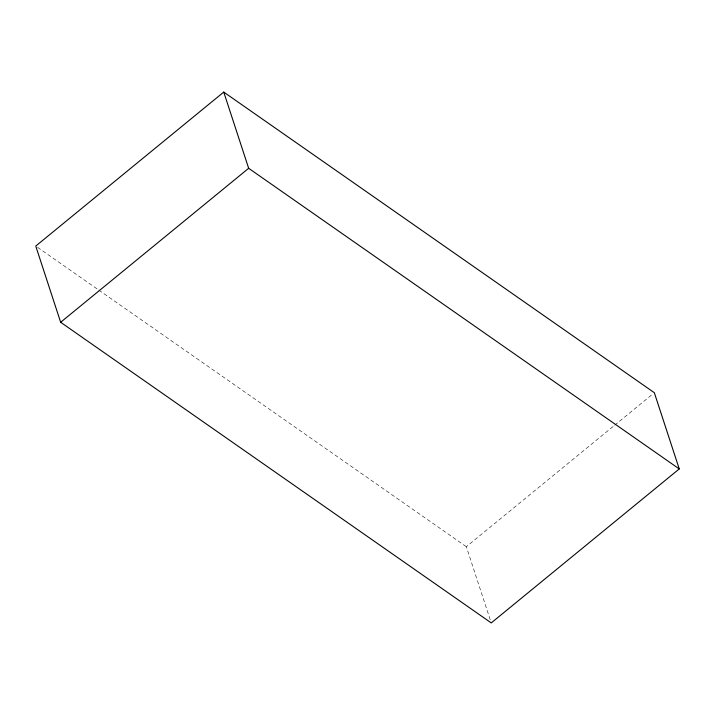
<?xml version="1.0" encoding="UTF-8"?>
<svg xmlns="http://www.w3.org/2000/svg" width="715" height="715" viewBox="0 0 715 715"><rect width="100%" height="100%" fill="white"/><g stroke="black" fill="none" stroke-linecap="round" stroke-linejoin="round"><path stroke-width="0.54" stroke-dasharray="3.58 2.68" d="M490.213 619.744L466.341 546.707L613.81 425.925M614.677 425.219L652.616 394.135M37.582 247.345L97.919 289.477M98.831 290.111L466.341 546.707"/><path stroke-width="1.07" d="M223.75 92.083L35.75 246.067L60.659 322.277L491.25 622.917L679.25 468.933L654.341 392.723L223.75 92.083L248.659 168.293L679.25 468.933M60.659 322.277L248.659 168.293"/></g></svg>
